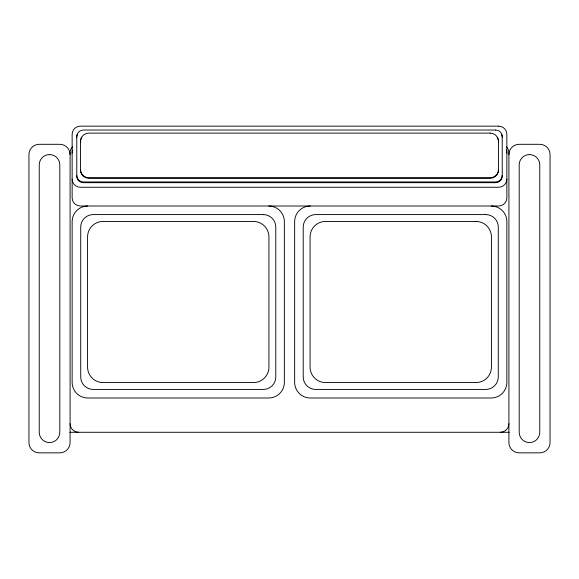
<?xml version="1.0" encoding="UTF-8"?>
<svg xmlns="http://www.w3.org/2000/svg" width="579" height="579" viewBox="0 0 579 579"><rect width="100%" height="100%" fill="white"/><g stroke="black" fill="none" stroke-linecap="round" stroke-linejoin="round"><path stroke-width="0.87" d="M69.798 432.281L509.202 432.281M508.912 154.586A10.284 10.284 0 0 1 519.197 144.301L539.766 144.301A10.284 10.284 0 0 1 550.05 154.586L550.05 442.566A10.284 10.284 0 0 1 539.766 452.85L519.197 452.85A10.284 10.284 0 0 1 508.912 442.566L508.912 152.87A8.569 8.569 0 0 0 506.401 146.813M70.088 154.586A10.284 10.284 0 0 0 59.803 144.301L39.234 144.301A10.284 10.284 0 0 0 28.95 154.586L28.95 442.566A10.284 10.284 0 0 0 39.234 452.85L59.803 452.85A10.284 10.284 0 0 0 70.088 442.566L70.088 152.87A8.569 8.569 0 0 1 72.599 146.813M506.227 149.932A8.229 8.149 0 0 1 506.857 153.051M72.143 153.051A8.229 8.149 0 0 1 72.773 149.932M506.857 179.114A8.229 8.149 0 0 1 498.628 187.263L80.372 187.263A8.229 8.149 0 0 1 72.143 179.114M501.725 134.762A6.579 6.521 0 0 1 502.225 137.252M76.775 137.252A6.579 6.521 0 0 1 77.275 134.762M76.775 175.451A6.579 6.521 0 0 0 83.354 181.965L495.646 181.965A6.579 6.521 0 0 0 502.225 175.451M497.122 137.361A8.33 8.251 0 0 1 498.526 141.942M80.474 141.942A8.33 8.251 0 0 1 81.878 137.361M498.526 169.473A8.33 8.251 0 0 1 490.189 177.724L88.811 177.724A8.33 8.251 0 0 1 80.474 169.473M491.253 206.008A15.597 15.597 0 0 1 506.857 221.612L506.857 382.393A15.597 15.597 0 0 1 491.253 397.997L310.243 397.997A15.597 15.597 0 0 1 294.646 382.393L294.646 221.612A15.597 15.597 0 0 1 310.243 206.008M268.757 206.008A15.597 15.597 0 0 1 284.354 221.612L284.354 382.393A15.597 15.597 0 0 1 268.757 397.997L87.747 397.997A15.597 15.597 0 0 1 72.143 382.393L72.143 221.612A15.597 15.597 0 0 1 87.747 206.008M508.912 423.705A8.569 8.569 0 0 1 500.343 432.281M78.657 432.281A8.569 8.569 0 0 1 70.088 423.705M498.628 126.15L80.372 126.15A8.229 8.149 0 0 0 72.143 134.299L72.143 197.866A8.229 8.149 0 0 0 80.372 206.008L498.628 206.008A8.229 8.149 0 0 0 506.857 197.866L506.857 134.299A8.229 8.149 0 0 0 498.628 126.15M495.646 130.029L83.354 130.029A6.579 6.521 0 0 0 76.775 136.543L76.775 176.161A6.579 6.521 0 0 0 83.354 182.674L495.646 182.674A6.579 6.521 0 0 0 502.225 176.161L502.225 136.543A6.579 6.521 0 0 0 495.646 130.029M490.189 133.112L88.811 133.112A8.33 8.251 0 0 0 80.474 141.363L80.474 170.052A8.33 8.251 0 0 0 88.811 178.303L490.189 178.303A8.33 8.251 0 0 0 498.526 170.052L498.526 141.363A8.33 8.251 0 0 0 490.189 133.112M49.526 154.586L49.512 154.586A10.277 10.277 0 0 0 39.234 164.863L39.234 432.289A10.277 10.277 0 0 0 49.526 442.566A10.277 10.277 0 0 0 59.803 432.289L59.803 164.863A10.277 10.277 0 0 0 49.512 154.586M529.488 154.586L529.474 154.586A10.277 10.277 0 0 0 519.197 164.863L519.197 432.289A10.277 10.277 0 0 0 529.488 442.566L529.488 442.566A10.277 10.277 0 0 0 539.766 432.289L539.766 164.863A10.277 10.277 0 0 0 529.474 154.586M263.307 214.585L93.197 214.585A12.477 12.477 0 0 0 80.72 227.062L80.72 376.943A12.477 12.477 0 0 0 93.197 389.428L263.307 389.428A12.477 12.477 0 0 0 275.785 376.943L275.785 227.062A12.477 12.477 0 0 0 263.307 214.585M485.803 214.585L315.693 214.585A12.477 12.477 0 0 0 303.215 227.062L303.215 376.943A12.477 12.477 0 0 0 315.693 389.428L485.803 389.428A12.477 12.477 0 0 0 498.28 376.943L498.28 227.062A12.477 12.477 0 0 0 485.803 214.585M253.501 221.439L103.004 221.439A15.43 15.43 0 0 0 87.574 236.869L87.574 367.144A15.43 15.43 0 0 0 103.004 382.567L253.501 382.567A15.43 15.43 0 0 0 268.931 367.144L268.931 236.869A15.43 15.43 0 0 0 253.501 221.439M475.996 221.439L325.499 221.439A15.43 15.43 0 0 0 310.069 236.869L310.069 367.144A15.43 15.43 0 0 0 325.499 382.567L475.996 382.567A15.43 15.43 0 0 0 491.426 367.144L491.426 236.869A15.43 15.43 0 0 0 475.996 221.439"/></g></svg>
